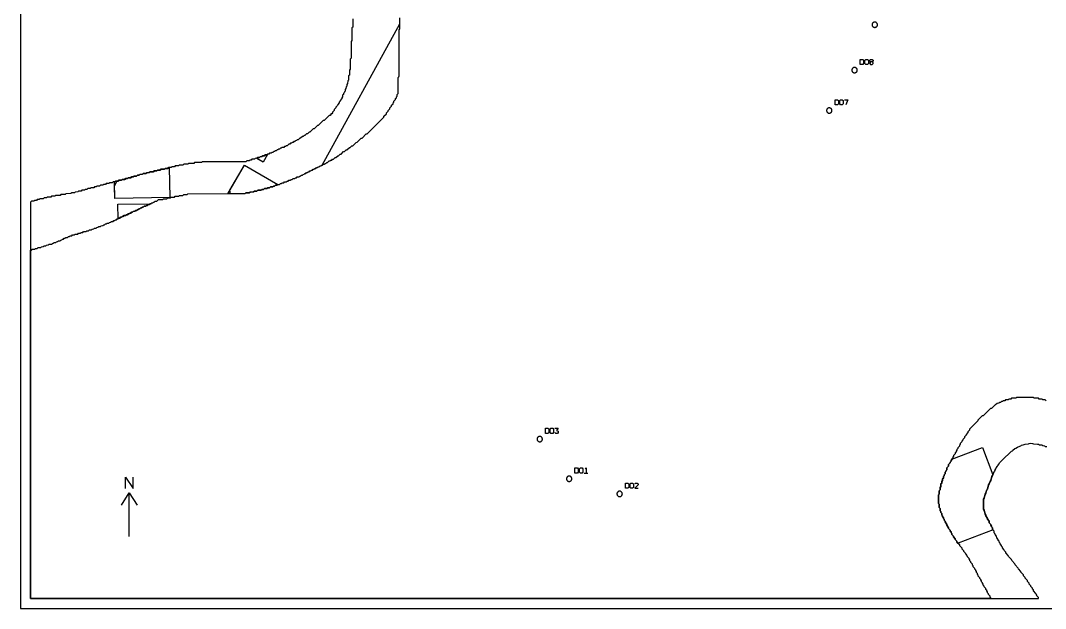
# Model space of a CAD drawing. Header units: millimetres. Extents: x 0 to 1219, y 0 to 1240.
# Drawn here: x 0 to 609, y 0 to 349 of the extents above; entities that cross this region are included whole.
import ezdxf

# ---------------------------------------------------------------- set-up
doc = ezdxf.new("R2010")
doc.units = ezdxf.units.MM
for name, color, linetype in [('CUT_DOWEL_3.2', 2, 'Continuous'), ('CUT_OUTER', 1, 'Continuous'), ('ENGRAVE_BLDG_BOX', 5, 'Continuous'), ('ENGRAVE_BLDG_FOOTPRINT', 8, 'Continuous'), ('ENGRAVE_NEXT', 3, 'Continuous'), ('ENGRAVE_NORTH', 2, 'Continuous'), ('ENGRAVE_SITE_BOUNDARY', 6, 'Continuous'), ('ENGRAVE_TEXT', 2, 'Continuous'), ('SHEET_EDGE', 7, 'Continuous')]:
    doc.layers.add(name, color=color, linetype=linetype)

msp = doc.modelspace()

# ---------------------------------------------------------------- linework, layer by layer
at = {"layer": 'CUT_DOWEL_3.2'}
for points in [[(509.29, 346.95), (509.28, 347.16), (509.24, 347.37), (509.17, 347.56), (509.08, 347.75), (508.96, 347.93), (508.82, 348.08), (508.66, 348.22), (508.49, 348.34), (508.3, 348.43), (508.1, 348.5), (507.9, 348.54), (507.69, 348.55), (507.48, 348.54), (507.28, 348.5), (507.08, 348.43), (506.89, 348.34), (506.72, 348.22), (506.56, 348.08), (506.42, 347.93), (506.3, 347.75), (506.21, 347.56), (506.15, 347.37), (506.1, 347.16), (506.09, 346.95), (506.1, 346.74), (506.15, 346.54), (506.21, 346.34), (506.3, 346.15), (506.42, 345.98), (506.56, 345.82), (506.72, 345.68), (506.89, 345.57), (507.08, 345.47), (507.28, 345.41), (507.48, 345.37), (507.69, 345.35), (507.9, 345.37), (508.1, 345.41), (508.3, 345.47), (508.49, 345.57), (508.66, 345.68), (508.82, 345.82), (508.96, 345.98), (509.08, 346.15), (509.17, 346.34), (509.24, 346.54), (509.28, 346.74), (509.29, 346.95)], [(497.29, 319.95), (497.28, 320.16), (497.24, 320.37), (497.17, 320.56), (497.08, 320.75), (496.96, 320.93), (496.82, 321.08), (496.66, 321.22), (496.49, 321.34), (496.3, 321.43), (496.1, 321.5), (495.9, 321.54), (495.69, 321.55), (495.48, 321.54), (495.28, 321.5), (495.08, 321.43), (494.89, 321.34), (494.72, 321.22), (494.56, 321.08), (494.42, 320.93), (494.3, 320.75), (494.21, 320.56), (494.15, 320.37), (494.1, 320.16), (494.09, 319.95), (494.1, 319.74), (494.15, 319.54), (494.21, 319.34), (494.3, 319.15), (494.42, 318.98), (494.56, 318.82), (494.72, 318.68), (494.89, 318.57), (495.08, 318.47), (495.28, 318.41), (495.48, 318.37), (495.69, 318.35), (495.9, 318.37), (496.1, 318.41), (496.3, 318.47), (496.49, 318.57), (496.66, 318.68), (496.82, 318.82), (496.96, 318.98), (497.08, 319.15), (497.17, 319.34), (497.24, 319.54), (497.28, 319.74), (497.29, 319.95)], [(482.29, 295.95), (482.28, 296.16), (482.24, 296.37), (482.17, 296.56), (482.08, 296.75), (481.96, 296.93), (481.82, 297.08), (481.66, 297.22), (481.49, 297.34), (481.3, 297.43), (481.1, 297.5), (480.9, 297.54), (480.69, 297.55), (480.48, 297.54), (480.28, 297.5), (480.08, 297.43), (479.89, 297.34), (479.72, 297.22), (479.56, 297.08), (479.42, 296.93), (479.3, 296.75), (479.21, 296.56), (479.15, 296.37), (479.1, 296.16), (479.09, 295.95), (479.1, 295.74), (479.15, 295.54), (479.21, 295.34), (479.3, 295.15), (479.42, 294.98), (479.56, 294.82), (479.72, 294.68), (479.89, 294.57), (480.08, 294.47), (480.28, 294.41), (480.48, 294.37), (480.69, 294.35), (480.9, 294.37), (481.1, 294.41), (481.3, 294.47), (481.49, 294.57), (481.66, 294.68), (481.82, 294.82), (481.96, 294.98), (482.08, 295.15), (482.17, 295.34), (482.24, 295.54), (482.28, 295.74), (482.29, 295.95)], [(310.18, 100.7), (310.16, 100.9), (310.12, 101.11), (310.06, 101.31), (309.96, 101.5), (309.85, 101.67), (309.71, 101.83), (309.55, 101.96), (309.38, 102.08), (309.19, 102.17), (308.99, 102.24), (308.79, 102.28), (308.58, 102.3), (308.37, 102.28), (308.16, 102.24), (307.97, 102.17), (307.78, 102.08), (307.6, 101.96), (307.45, 101.83), (307.31, 101.67), (307.19, 101.5), (307.1, 101.31), (307.03, 101.11), (306.99, 100.9), (306.98, 100.7), (306.99, 100.49), (307.03, 100.28), (307.1, 100.08), (307.19, 99.9), (307.31, 99.72), (307.45, 99.56), (307.6, 99.43), (307.78, 99.31), (307.97, 99.22), (308.16, 99.15), (308.37, 99.11), (308.58, 99.1), (308.79, 99.11), (308.99, 99.15), (309.19, 99.22), (309.38, 99.31), (309.55, 99.43), (309.71, 99.56), (309.85, 99.72), (309.96, 99.9), (310.06, 100.08), (310.12, 100.28), (310.16, 100.49), (310.18, 100.7)], [(327.69, 77.1), (327.68, 77.31), (327.64, 77.51), (327.57, 77.71), (327.48, 77.9), (327.36, 78.07), (327.22, 78.23), (327.07, 78.37), (326.89, 78.48), (326.7, 78.58), (326.51, 78.64), (326.3, 78.69), (326.09, 78.7), (325.88, 78.69), (325.68, 78.64), (325.48, 78.58), (325.29, 78.48), (325.12, 78.37), (324.96, 78.23), (324.82, 78.07), (324.71, 77.9), (324.61, 77.71), (324.55, 77.51), (324.5, 77.31), (324.49, 77.1), (324.5, 76.89), (324.55, 76.69), (324.61, 76.49), (324.71, 76.3), (324.82, 76.13), (324.96, 75.97), (325.12, 75.83), (325.29, 75.71), (325.48, 75.62), (325.68, 75.55), (325.88, 75.51), (326.09, 75.5), (326.3, 75.51), (326.51, 75.55), (326.7, 75.62), (326.89, 75.71), (327.07, 75.83), (327.22, 75.97), (327.36, 76.13), (327.48, 76.3), (327.57, 76.49), (327.64, 76.69), (327.68, 76.89), (327.69, 77.1)], [(357.69, 68.1), (357.68, 68.31), (357.64, 68.51), (357.57, 68.71), (357.48, 68.9), (357.36, 69.07), (357.22, 69.23), (357.07, 69.37), (356.89, 69.48), (356.7, 69.58), (356.51, 69.64), (356.3, 69.69), (356.09, 69.7), (355.88, 69.69), (355.68, 69.64), (355.48, 69.58), (355.29, 69.48), (355.12, 69.37), (354.96, 69.23), (354.82, 69.07), (354.71, 68.9), (354.61, 68.71), (354.55, 68.51), (354.5, 68.31), (354.49, 68.1), (354.5, 67.89), (354.55, 67.69), (354.61, 67.49), (354.71, 67.3), (354.82, 67.13), (354.96, 66.97), (355.12, 66.83), (355.29, 66.71), (355.48, 66.62), (355.68, 66.55), (355.88, 66.51), (356.09, 66.5), (356.3, 66.51), (356.51, 66.55), (356.7, 66.62), (356.89, 66.71), (357.07, 66.83), (357.22, 66.97), (357.36, 67.13), (357.48, 67.3), (357.57, 67.49), (357.64, 67.69), (357.68, 67.89), (357.69, 68.1)]]:
    msp.add_lwpolyline(points, close=True, dxfattribs=at)
at = {"layer": 'CUT_OUTER'}
msp.add_lwpolyline([(197.48, 350.5), (197.45, 345.5), (196.98, 345), (196.95, 337.5), (196.48, 337), (196.44, 327), (195.97, 326.5), (195.94, 320.5), (195.47, 320), (195.44, 317), (194.97, 316.5), (194.94, 314), (194.47, 313.5), (194.44, 312), (193.97, 311.5), (193.94, 310.5), (193.47, 310), (193.44, 309), (192.97, 308.5), (192.94, 307.5), (192.5, 307.07), (192.44, 306.5), (191.97, 306), (191.94, 305.5), (191.47, 305), (191.44, 304), (190.96, 303.5), (190.94, 303), (189.97, 302), (189.94, 301.5), (189.46, 301), (189.44, 300.5), (188.5, 299.55), (188.44, 299), (187.47, 298), (187.44, 297.5), (186.47, 296.5), (186.44, 296), (185.46, 295), (185.42, 294.5), (185, 294.08), (184.5, 294.04), (184.43, 293.5), (184, 293.07), (183.5, 293.04), (180.5, 290.05), (179.97, 290), (177, 287.05), (176.5, 287.03), (174.5, 285.04), (173.97, 285), (172, 283.04), (171.5, 283.03), (170.5, 282.04), (170, 282.02), (169, 281.04), (168.5, 281.03), (168, 280.54), (167.5, 280.52), (166.5, 279.54), (165.97, 279.5), (165, 278.54), (164.5, 278.52), (164, 278.04), (163.5, 278.02), (163, 277.54), (162.5, 277.52), (162, 277.04), (161.5, 277.02), (161, 276.53), (160.5, 276.52), (160, 276.03), (159.5, 276.02), (158.5, 275.04), (158, 275.02), (157.5, 274.54), (157, 274.52), (156.5, 274.04), (155.5, 274.02), (155, 273.53), (154.5, 273.52), (154, 273.03), (153.5, 273.02), (153, 272.53), (152.5, 272.52), (152, 272.03), (151.5, 272.02), (151, 271.53), (150.5, 271.52), (150, 271.04), (149.46, 271), (149, 270.54), (148, 270.52), (147.5, 270.03), (146.96, 270), (146.5, 269.54), (145.5, 269.52), (145, 269.04), (144, 269.02), (143.5, 268.54), (142.5, 268.52), (142, 268.04), (141, 268.02), (140.5, 267.54), (139.5, 267.52), (139, 267.04), (137.5, 267.02), (137, 266.53), (136.46, 266.5), (136, 266.04), (134.5, 266.02), (134, 265.54), (133.5, 265.53), (108, 265.51), (107.5, 265.03), (103.5, 265.01), (103, 264.53), (100, 264.51), (99.5, 264.03), (97, 264.01), (96.5, 263.53), (94.5, 263.51), (94, 263.03), (92, 263.01), (91.5, 262.53), (90, 262.51), (89.5, 262.03), (88, 262.01), (87.5, 261.53), (86, 261.51), (85.5, 261.03), (83.5, 261.01), (83, 260.53), (81.5, 260.51), (81, 260.03), (79.5, 260.01), (79, 259.53), (77, 259.51), (76.5, 259.03), (75, 259.01), (74.5, 258.53), (73, 258.51), (72.5, 258.03), (71, 258.01), (70.5, 257.53), (69.5, 257.51), (69, 257.03), (67.5, 257.01), (67, 256.53), (66, 256.52), (65.5, 256.03), (64, 256.01), (63.5, 255.53), (62.5, 255.52), (62, 255.03), (60.5, 255.02), (60, 254.53), (58.5, 254.52), (58, 254.03), (56.5, 254.02), (56, 253.53), (55, 253.52), (54.5, 253.03), (53, 253.02), (52.5, 252.53), (51, 252.52), (50.5, 252.03), (49.5, 252.02), (49, 251.53), (47.5, 251.52), (47, 251.03), (45.5, 251.02), (45, 250.53), (44, 250.52), (43.5, 250.04), (42, 250.02), (41.5, 249.54), (40, 249.52), (39.5, 249.04), (38.5, 249.02), (38, 248.54), (36.5, 248.52), (36, 248.04), (34.5, 248.02), (34, 247.54), (32.5, 247.52), (32, 247.04), (30.5, 247.02), (30, 246.54), (27, 246.52), (26.5, 246.04), (24, 246.02), (23.5, 245.54), (21, 245.52), (20.5, 245.04), (18.5, 245.02), (18, 244.54), (16, 244.52), (15.5, 244.04), (14, 244.02), (13.5, 243.54), (11.5, 243.52), (11, 243.04), (10, 243.02), (9.5, 242.54), (8.5, 242.52), (8, 242.04), (6.5, 242.02), (6, 241.54), (6, 6), (6, 6), (605.04, 6), (605.02, 6.5), (604.04, 7.5), (604.03, 8), (603.54, 8.5), (603.52, 9), (602.05, 10.5), (602.03, 11), (601.55, 11.5), (601.53, 12), (600.55, 13), (600.53, 13.5), (599.55, 14.5), (599.53, 15), (598.56, 16), (598.5, 16.55), (597.06, 18), (597.04, 18.5), (596.06, 19.5), (596.04, 20), (594.57, 21.5), (594.54, 22), (593.07, 23.5), (593, 24.06), (591.08, 26), (591, 26.57), (589.09, 28.5), (589, 29.07), (587.11, 31), (587.06, 31.5), (585.62, 33), (585.57, 33.5), (584.62, 34.5), (584.5, 35.1), (583.63, 36), (583.58, 36.5), (583.12, 37), (583.07, 37.5), (582.14, 38.5), (582.09, 39), (581.64, 39.5), (581.58, 40), (581.14, 40.5), (581.08, 41), (580.17, 42), (580.08, 43), (579.17, 44), (579.11, 44.5), (578.68, 45), (578.59, 46), (577.7, 47), (577.6, 48), (577.17, 48.5), (577.11, 49), (576.68, 49.5), (576.61, 50), (576.5, 50.18), (575.75, 51), (575.62, 52), (574.76, 53), (574.66, 53.5), (574.26, 54), (574.17, 54.5), (573.78, 55), (573.68, 55.5), (573.32, 56), (573.17, 57), (572.84, 57.5), (572.69, 58.5), (572.39, 59), (572.25, 60), (572.29, 64.5), (572.41, 65), (572.7, 65.5), (572.86, 66.5), (573.18, 67), (573.34, 68), (573.68, 68.5), (573.84, 69.5), (574.19, 70), (574.29, 70.5), (574.66, 71), (574.81, 72), (575.17, 72.5), (575.33, 73.5), (575.69, 74), (575.8, 74.5), (576.18, 75), (576.28, 75.5), (576.66, 76), (576.82, 77), (577.17, 77.5), (577.35, 78.5), (577.71, 79), (577.83, 79.5), (578.2, 80), (578.33, 80.5), (578.71, 81), (578.84, 81.5), (579.21, 82), (579.35, 82.5), (579.73, 83), (579.88, 83.5), (580.72, 84.5), (580.88, 85), (581.73, 86), (581.91, 86.5), (583.82, 88.5), (588.5, 93.12), (589, 93.56), (589.5, 93.75), (589.84, 94), (591, 95.03), (591.5, 95.23), (592.5, 95.98), (593, 96.17), (593.5, 96.25), (594, 96.57), (594.5, 96.73), (595, 97.02), (596, 97.25), (597, 97.65), (599, 97.78), (599.5, 98.02), (600.5, 98.17), (601.5, 98.04), (602, 97.8), (604.5, 97.73), (605, 97.63), (605.5, 97.33), (607, 97.17), (607.5, 96.84), (608.5, 96.71), (609, 96.35), (610, 96.24)], dxfattribs=at)
at = {"layer": 'ENGRAVE_BLDG_BOX'}
for points in [[(144.15, 265.33), (140.38, 267.53), (140.5, 267.54), (141, 268.02), (142, 268.04), (142.5, 268.52), (143.5, 268.54), (144, 269.02), (145, 269.04), (145.5, 269.52), (146.5, 269.54), (146.77, 269.81), (144.15, 265.33)], [(88.7, 244.32), (56.07, 243.71), (55.89, 253.53), (56, 253.53), (56.5, 254.02), (58, 254.03), (58.5, 254.52), (60, 254.53), (60.5, 255.02), (62, 255.03), (62.5, 255.52), (63.5, 255.53), (64, 256.01), (65.5, 256.03), (66, 256.52), (67, 256.53), (67.5, 257.01), (69, 257.03), (69.5, 257.51), (70.5, 257.53), (71, 258.01), (72.5, 258.03), (73, 258.51), (74.5, 258.53), (75, 259.01), (76.5, 259.03), (77, 259.51), (79, 259.53), (79.5, 260.01), (81, 260.03), (81.5, 260.51), (83, 260.53), (83.5, 261.01), (85.5, 261.03), (86, 261.51), (87.5, 261.53), (88, 262.01), (88.37, 262.02), (88.7, 244.32)], [(133.2, 263.49), (152.92, 251.94), (152.5, 251.54), (151.5, 251.52), (151, 251.03), (150.46, 251), (150, 250.54), (148.5, 250.52), (148, 250.04), (147, 250.02), (146.5, 249.54), (145, 249.52), (144.5, 249.04), (143.5, 249.02), (143, 248.54), (141, 248.52), (140.5, 248.04), (139, 248.02), (138.5, 247.54), (136.5, 247.52), (136, 247.04), (134, 247.02), (133.5, 246.54), (123.26, 246.53), (133.2, 263.49)], [(57.93, 240.22), (77.56, 240.59), (77.5, 240.53), (77, 240.52), (76.5, 240.03), (76, 240.02), (75.5, 239.53), (74.97, 239.5), (74.5, 239.03), (73.5, 239.02), (73, 238.53), (72.5, 238.52), (72, 238.03), (71.5, 238.02), (71, 237.53), (70.5, 237.52), (70, 237.03), (69.5, 237.02), (69, 236.53), (68.46, 236.5), (68, 236.04), (67, 236.02), (66.5, 235.53), (66, 235.52), (65.5, 235.03), (65, 235.02), (64.5, 234.53), (64, 234.52), (63.5, 234.04), (62.96, 234), (62.5, 233.54), (61.5, 233.52), (61, 233.03), (60.5, 233.02), (60, 232.53), (59.5, 232.52), (59, 232.04), (58.5, 232.02), (58.09, 231.62), (57.93, 240.22)], [(557.22, 38.82), (556.54, 39.5), (556.52, 40), (555.54, 41), (555.53, 41.5), (554.54, 42.5), (554.5, 43.04), (553.55, 44), (553.53, 44.5), (553.04, 45), (553.03, 45.5), (552.54, 46), (552.53, 46.5), (551.55, 47.5), (551.53, 48), (551.05, 48.5), (551.03, 49), (550.55, 49.5), (550.53, 50), (550.05, 50.5), (550.03, 51), (549.55, 51.5), (549.53, 52), (549.05, 52.5), (549.03, 53), (548.55, 53.5), (548.53, 54), (548.06, 54.5), (548, 55.06), (547.56, 55.5), (547.53, 56.5), (547.06, 57), (547, 57.57), (546.57, 58), (546.53, 59.5), (546.07, 60), (546.03, 62), (545.57, 62.5), (545.57, 67.5), (546.03, 68), (546.07, 70), (546.53, 70.5), (546.56, 72), (547.03, 72.5), (547.06, 74), (547.53, 74.5), (547.56, 75.5), (548.03, 76), (548.06, 77), (548.53, 77.5), (548.56, 78.5), (549, 78.94), (549.05, 79.5), (549.53, 80), (549.56, 81), (550, 81.44), (550.05, 82), (550.53, 82.5), (550.56, 83.5), (551.53, 84.5), (551.56, 85.5), (552.53, 86.5), (552.55, 87), (553.03, 87.5), (553.05, 88), (553.53, 88.5), (553.54, 88.77), (571.64, 95.62), (577.8, 79.36), (577.71, 79), (577.35, 78.5), (577.17, 77.5), (576.82, 77), (576.66, 76), (576.28, 75.5), (576.18, 75), (575.8, 74.5), (575.69, 74), (575.33, 73.5), (575.17, 72.5), (574.81, 72), (574.66, 71), (574.29, 70.5), (574.19, 70), (573.84, 69.5), (573.68, 68.5), (573.34, 68), (573.18, 67), (572.86, 66.5), (572.7, 65.5), (572.41, 65), (572.29, 64.5), (572.25, 60), (572.39, 59), (572.69, 58.5), (572.84, 57.5), (573.17, 57), (573.32, 56), (573.68, 55.5), (573.78, 55), (574.17, 54.5), (574.26, 54), (574.66, 53.5), (574.76, 53), (575.62, 52), (575.75, 51), (576.5, 50.18), (576.61, 50), (576.68, 49.5), (577.11, 49), (577.17, 48.5), (577.6, 48), (577.7, 47), (577.98, 46.68), (557.22, 38.82)], [(34.92, 6), (61.05, 6), (61.05, 6), (34.92, 6), (34.92, 6)], [(66.32, 6), (91.54, 6), (91.54, 6), (66.32, 6), (66.32, 6)], [(148.05, 6), (200.78, 6), (200.78, 6), (148.05, 6), (148.05, 6)], [(401.26, 6), (380.12, 6), (380.12, 6), (401.26, 6), (401.26, 6)], [(474.5, 6), (442.27, 6), (442.27, 6), (474.5, 6), (474.5, 6)], [(484.93, 6), (511.72, 6), (511.72, 6), (484.93, 6), (484.93, 6)], [(518.79, 6), (527.36, 6), (527.36, 6), (518.79, 6), (518.79, 6)]]:
    msp.add_lwpolyline(points, close=True, dxfattribs=at)
at = {"layer": 'ENGRAVE_BLDG_FOOTPRINT'}
for points in [[(144.15, 265.33), (140.38, 267.53), (140.5, 267.54), (141, 268.02), (142, 268.04), (142.5, 268.52), (143.5, 268.54), (144, 269.02), (145, 269.04), (145.5, 269.52), (146.5, 269.54), (146.77, 269.81), (144.15, 265.33)], [(88.7, 244.32), (56.07, 243.71), (55.93, 251.07), (57.21, 254.02), (58, 254.03), (58.5, 254.52), (60, 254.53), (60.5, 255.02), (62, 255.03), (62.5, 255.52), (63.5, 255.53), (64, 256.01), (65.5, 256.03), (66, 256.52), (67, 256.53), (67.5, 257.01), (69, 257.03), (69.5, 257.51), (70.5, 257.53), (71, 258.01), (72.5, 258.03), (73, 258.51), (74.5, 258.53), (75, 259.01), (76.5, 259.03), (77, 259.51), (79, 259.53), (79.5, 260.01), (81, 260.03), (81.5, 260.51), (83, 260.53), (83.5, 261.01), (85.5, 261.03), (86, 261.51), (87.5, 261.53), (88, 262.01), (88.37, 262.02), (88.7, 244.32)], [(133.2, 263.49), (152.92, 251.94), (152.5, 251.54), (151.5, 251.52), (151, 251.03), (150.46, 251), (150, 250.54), (148.5, 250.52), (148, 250.04), (147, 250.02), (146.5, 249.54), (145, 249.52), (144.5, 249.04), (143.5, 249.02), (143, 248.54), (141, 248.52), (140.5, 248.04), (139, 248.02), (138.5, 247.54), (136.5, 247.52), (136, 247.04), (134, 247.02), (133.5, 246.54), (124.88, 246.53), (124.45, 248.57), (133.2, 263.49)], [(57.93, 240.22), (77.56, 240.59), (77.5, 240.53), (77, 240.52), (76.5, 240.03), (76, 240.02), (75.5, 239.53), (74.97, 239.5), (74.5, 239.03), (73.5, 239.02), (73, 238.53), (72.5, 238.52), (72, 238.03), (71.5, 238.02), (71, 237.53), (70.5, 237.52), (70, 237.03), (69.5, 237.02), (69, 236.53), (68.46, 236.5), (68, 236.04), (67, 236.02), (66.5, 235.53), (66, 235.52), (65.5, 235.03), (65, 235.02), (64.5, 234.53), (64, 234.52), (63.5, 234.04), (62.96, 234), (62.5, 233.54), (61.5, 233.52), (61, 233.03), (60.5, 233.02), (60, 232.53), (59.5, 232.52), (59, 232.04), (58.5, 232.02), (58.09, 231.62), (57.93, 240.22)], [(571.64, 95.62), (577.8, 79.36), (577.71, 79), (577.35, 78.5), (577.17, 77.5), (576.82, 77), (576.66, 76), (576.28, 75.5), (576.18, 75), (575.8, 74.5), (575.69, 74), (575.33, 73.5), (575.17, 72.5), (574.81, 72), (574.66, 71), (574.29, 70.5), (574.19, 70), (573.84, 69.5), (573.68, 68.5), (573.34, 68), (573.18, 67), (572.86, 66.5), (572.7, 65.5), (572.41, 65), (572.29, 64.5), (572.25, 60), (572.39, 59), (572.69, 58.5), (572.84, 57.5), (573.17, 57), (573.32, 56), (573.68, 55.5), (573.78, 55), (574.17, 54.5), (574.26, 54), (574.66, 53.5), (574.76, 53), (575.62, 52), (575.75, 51), (576.5, 50.18), (576.61, 50), (576.68, 49.5), (577.11, 49), (577.17, 48.5), (577.6, 48), (577.7, 47), (577.98, 46.68), (557.22, 38.82), (556.54, 39.5), (556.52, 40), (555.54, 41), (555.53, 41.5), (554.54, 42.5), (554.5, 43.04), (553.55, 44), (553.53, 44.5), (553.04, 45), (553.03, 45.5), (552.54, 46), (552.53, 46.5), (551.55, 47.5), (551.53, 48), (551.05, 48.5), (551.03, 49), (550.55, 49.5), (550.53, 50), (550.05, 50.5), (550.03, 51), (549.55, 51.5), (549.53, 52), (549.05, 52.5), (549.03, 53), (548.55, 53.5), (548.53, 54), (548.06, 54.5), (548, 55.06), (547.56, 55.5), (547.53, 56.5), (547.06, 57), (547, 57.57), (546.57, 58), (546.53, 59.5), (546.07, 60), (546.03, 62), (545.57, 62.5), (545.57, 67.5), (546.03, 68), (546.07, 70), (546.53, 70.5), (546.56, 72), (547.03, 72.5), (547.06, 74), (547.53, 74.5), (547.56, 75.5), (548.03, 76), (548.06, 77), (548.53, 77.5), (548.56, 78.5), (549, 78.94), (549.05, 79.5), (549.53, 80), (549.56, 81), (550, 81.44), (550.05, 82), (550.53, 82.5), (550.56, 83.5), (551.53, 84.5), (551.56, 85.5), (552.53, 86.5), (552.55, 87), (553.03, 87.5), (553.05, 88), (553.53, 88.5), (553.54, 88.77), (571.64, 95.62)], [(61.05, 6), (34.92, 6), (34.92, 6), (61.05, 6), (61.05, 6)], [(91.54, 6), (66.32, 6), (66.32, 6), (91.54, 6), (91.54, 6)], [(200.78, 6), (148.05, 6), (148.05, 6), (200.78, 6), (200.78, 6)], [(380.12, 6), (401.26, 6), (401.26, 6), (380.12, 6), (380.12, 6)], [(442.27, 6), (474.5, 6), (474.5, 6), (442.27, 6), (442.27, 6)], [(511.72, 6), (484.93, 6), (484.93, 6), (511.72, 6), (511.72, 6)], [(527.36, 6), (518.79, 6), (518.79, 6), (527.36, 6), (527.36, 6)]]:
    msp.add_lwpolyline(points, close=True, dxfattribs=at)
at = {"layer": 'ENGRAVE_NEXT'}
msp.add_lwpolyline([(609.5, 123.47), (609, 123.94), (607.5, 123.97), (607, 124.44), (605.5, 124.47), (605, 124.93), (602.5, 124.97), (602, 125.43), (598, 125.46), (592, 125.43), (591.5, 124.97), (589, 124.92), (588.5, 124.46), (587.5, 124.43), (587, 123.96), (585.5, 123.92), (585, 123.46), (584, 123.42), (583.58, 123), (583, 122.93), (582.5, 122.46), (582, 122.43), (581.5, 121.96), (580.5, 121.91), (579.5, 120.96), (579, 120.92), (577, 118.96), (576.5, 118.93), (572.04, 114.5), (571.5, 114.44), (569.06, 112), (569, 111.46), (564.06, 106.5), (564.03, 106), (563.06, 105), (563.03, 104.5), (562.05, 103.5), (562.03, 103), (561.05, 102), (561.03, 101.5), (560.05, 100.5), (560.03, 100), (559.55, 99.5), (559.53, 99), (558.55, 98), (558.53, 97.5), (558.05, 97), (558.03, 96.5), (557.05, 95.5), (557.03, 95), (556.55, 94.5), (556.53, 94), (556.05, 93.5), (556.03, 93), (555.55, 92.5), (555.53, 92), (554.55, 91), (554.53, 90.5), (554.05, 90), (554.03, 89.5), (553.55, 89), (553.53, 88.5), (553.05, 88), (553.03, 87.5), (552.55, 87), (552.53, 86.5), (551.56, 85.5), (551.53, 84.5), (550.56, 83.5), (550.53, 82.5), (550.05, 82), (550, 81.44), (549.56, 81), (549.53, 80), (549.05, 79.5), (549, 78.94), (548.56, 78.5), (548.53, 77.5), (548.06, 77), (548.03, 76), (547.56, 75.5), (547.53, 74.5), (547.06, 74), (547.03, 72.5), (546.56, 72), (546.53, 70.5), (546.07, 70), (546.03, 68), (545.57, 67.5), (545.57, 62.5), (546.03, 62), (546.07, 60), (546.53, 59.5), (546.57, 58), (547, 57.57), (547.06, 57), (547.53, 56.5), (547.56, 55.5), (548, 55.06), (548.06, 54.5), (548.53, 54), (548.55, 53.5), (549.03, 53), (549.05, 52.5), (549.53, 52), (549.55, 51.5), (550.03, 51), (550.05, 50.5), (550.53, 50), (550.55, 49.5), (551.03, 49), (551.05, 48.5), (551.53, 48), (551.55, 47.5), (552.53, 46.5), (552.54, 46), (553.03, 45.5), (553.04, 45), (553.53, 44.5), (553.55, 44), (554.5, 43.04), (554.54, 42.5), (555.53, 41.5), (555.54, 41), (556.52, 40), (556.54, 39.5), (558, 38.03), (558.04, 37.5), (559.52, 36), (559.54, 35.5), (560.52, 34.5), (560.54, 34), (561.52, 33), (561.54, 32.5), (562.52, 31.5), (562.53, 31), (563.52, 30), (563.53, 29.5), (564.02, 29), (564.03, 28.5), (564.52, 28), (564.54, 27.5), (565.5, 26.53), (565.53, 26), (566.02, 25.5), (566.04, 25), (567.02, 24), (567.03, 23.5), (567.52, 23), (567.53, 22.5), (568.02, 22), (568.03, 21.5), (568.52, 21), (568.53, 20.5), (569.02, 20), (569.04, 19.5), (570.02, 18.5), (570.03, 18), (570.52, 17.5), (570.53, 17), (571.02, 16.5), (571.03, 16), (571.52, 15.5), (571.53, 15), (572.02, 14.5), (572.03, 14), (572.52, 13.5), (572.54, 13), (573.52, 12), (573.53, 11.5), (574.02, 11), (574.03, 10.5), (574.52, 10), (574.53, 9.5), (575.02, 9), (575.03, 8.5), (576.02, 7.5), (576.03, 7), (576.52, 6.5), (576.52, 6), (576.11, 6), (576, 6.11), (575.81, 6), (6, 6), (6, 213.03), (6.5, 213.04), (7, 213.52), (8.5, 213.54), (9, 214.02), (10, 214.04), (10.5, 214.52), (12, 214.55), (12.5, 215.03), (13.5, 215.05), (14, 215.52), (15, 215.55), (15.5, 216.02), (16.5, 216.05), (17, 216.52), (18.5, 216.55), (18.95, 217), (19.5, 217.04), (20, 217.53), (21, 217.55), (21.45, 218), (22, 218.04), (22.5, 218.52), (23.5, 218.55), (23.95, 219), (24.5, 219.04), (25, 219.53), (25.5, 219.54), (26, 220.03), (26.5, 220.04), (27, 220.52), (28, 220.54), (28.46, 221), (29, 221.04), (29.5, 221.52), (30.5, 221.54), (31, 222.02), (32, 222.04), (32.5, 222.52), (34, 222.54), (34.5, 223.02), (35.5, 223.04), (36, 223.52), (37, 223.54), (37.5, 224.02), (39, 224.04), (39.5, 224.52), (40.5, 224.54), (41, 225.02), (42, 225.04), (42.5, 225.52), (43.5, 225.54), (44, 226.02), (45, 226.04), (45.46, 226.5), (46, 226.54), (46.5, 227.02), (47.5, 227.04), (48, 227.52), (49, 227.54), (49.46, 228), (50, 228.04), (50.5, 228.52), (51, 228.54), (51.5, 229.02), (52.5, 229.04), (52.96, 229.5), (53.5, 229.54), (54, 230.02), (55, 230.04), (55.46, 230.5), (56, 230.54), (56.5, 231.02), (57, 231.04), (57.5, 231.52), (58, 231.54), (58.5, 232.02), (59, 232.04), (59.5, 232.52), (60, 232.53), (60.5, 233.02), (61, 233.03), (61.5, 233.52), (62.5, 233.54), (62.96, 234), (63.5, 234.04), (64, 234.52), (64.5, 234.53), (65, 235.02), (65.5, 235.03), (66, 235.52), (66.5, 235.53), (67, 236.02), (68, 236.04), (68.46, 236.5), (69, 236.53), (69.5, 237.02), (70, 237.03), (70.5, 237.52), (71, 237.53), (71.5, 238.02), (72, 238.03), (72.5, 238.52), (73, 238.53), (73.5, 239.02), (74.5, 239.03), (74.97, 239.5), (75.5, 239.53), (76, 240.02), (76.5, 240.03), (77, 240.52), (77.5, 240.53), (78, 241.02), (78.5, 241.03), (79, 241.52), (79.5, 241.53), (80, 242.02), (81, 242.03), (82, 243.01), (84.5, 243.03), (85, 243.51), (87, 243.53), (87.5, 244.02), (89, 244.03), (89.5, 244.51), (91.5, 244.53), (92, 245.02), (94, 245.03), (94.5, 245.51), (96.5, 245.53), (97, 246.01), (99, 246.03), (99.5, 246.51), (133.5, 246.54), (134, 247.02), (136, 247.04), (136.5, 247.52), (138.5, 247.54), (139, 248.02), (140.5, 248.04), (141, 248.52), (143, 248.54), (143.5, 249.02), (144.5, 249.04), (145, 249.52), (146.5, 249.54), (147, 250.02), (148, 250.04), (148.5, 250.52), (150, 250.54), (150.46, 251), (151, 251.03), (151.5, 251.52), (152.5, 251.54), (153, 252.02), (154, 252.04), (154.46, 252.5), (155, 252.53), (155.5, 253.02), (156.5, 253.03), (157, 253.52), (158, 253.54), (158.46, 254), (159, 254.03), (159.5, 254.52), (160.5, 254.54), (160.96, 255), (161.5, 255.03), (162, 255.52), (163, 255.54), (163.46, 256), (164, 256.03), (164.5, 256.52), (165.5, 256.54), (166, 257.02), (166.5, 257.04), (167, 257.52), (167.5, 257.53), (168, 258.02), (168.5, 258.03), (169, 258.52), (169.5, 258.53), (170, 259.02), (170.5, 259.03), (171, 259.52), (171.5, 259.53), (172, 260.02), (172.5, 260.03), (173, 260.52), (173.5, 260.53), (174, 261.02), (174.5, 261.03), (175, 261.52), (175.5, 261.53), (176, 262.02), (176.5, 262.03), (177, 262.52), (177.5, 262.54), (178, 263.02), (178.5, 263.04), (179, 263.52), (179.5, 263.54), (180, 264.02), (180.5, 264.04), (181, 264.52), (181.5, 264.54), (182, 265.02), (182.5, 265.04), (183.5, 266.02), (184, 266.04), (184.5, 266.52), (185, 266.54), (185.5, 267.03), (186, 267.04), (186.97, 268), (187.5, 268.04), (188.5, 269.02), (189, 269.04), (190, 270.02), (190.5, 270.04), (192, 271.52), (192.5, 271.54), (193.5, 272.53), (194, 272.54), (195.5, 274.02), (196, 274.04), (197, 275.03), (197.5, 275.05), (199.47, 277), (200, 277.05), (202.47, 279.5), (203, 279.55), (205.46, 282), (206, 282.05), (215.94, 292), (215.96, 292.5), (217.44, 294), (217.46, 294.5), (218.44, 295.5), (218.46, 296), (219.44, 297), (219.46, 297.5), (220.43, 298.5), (220.5, 299.06), (221.43, 300), (221.46, 300.5), (221.93, 301), (221.96, 301.5), (222.92, 302.5), (222.95, 303), (223.42, 303.5), (223.45, 304), (223.91, 304.5), (223.96, 305.5), (224.41, 306), (224.44, 306.5), (224.47, 315.5), (224.94, 316), (224.96, 316.5), (224.98, 344), (225.45, 344.5), (225.48, 351)], dxfattribs=at)
at = {"layer": 'ENGRAVE_NORTH'}
for points in [[(62.37, 71.31), (62.37, 78.07), (66.87, 71.31), (66.87, 78.07)], [(59.94, 61.43), (64.62, 68.71), (69.3, 61.43)], [(64.62, 42.71), (64.62, 68.71)]]:
    msp.add_lwpolyline(points, dxfattribs=at)
at = {"layer": 'ENGRAVE_SITE_BOUNDARY'}
msp.add_lwpolyline([(179.23, 263.53), (225.47, 347.4)], dxfattribs=at)
at = {"layer": 'ENGRAVE_TEXT'}
for points in [[(499.09, 323.35), (499.09, 326.35), (500.59, 326.35), (501.09, 325.85), (501.09, 323.85), (500.59, 323.35), (499.09, 323.35)], [(501.89, 323.85), (501.89, 325.85), (502.39, 326.35), (503.39, 326.35), (503.89, 325.85), (503.89, 323.85), (503.39, 323.35), (502.39, 323.35), (501.89, 323.85)], [(505.19, 324.85), (504.69, 325.35), (504.69, 325.85), (505.19, 326.35), (506.19, 326.35), (506.69, 325.85), (506.69, 325.35), (506.19, 324.85), (505.19, 324.85), (504.69, 324.35), (504.69, 323.85), (505.19, 323.35), (506.19, 323.35), (506.69, 323.85), (506.69, 324.35), (506.19, 324.85)], [(484.09, 299.35), (484.09, 302.35), (485.59, 302.35), (486.09, 301.85), (486.09, 299.85), (485.59, 299.35), (484.09, 299.35)], [(486.89, 299.85), (486.89, 301.85), (487.39, 302.35), (488.39, 302.35), (488.89, 301.85), (488.89, 299.85), (488.39, 299.35), (487.39, 299.35), (486.89, 299.85)], [(489.69, 302.35), (491.69, 302.35), (490.44, 299.35)], [(311.98, 104.1), (311.98, 107.1), (313.48, 107.1), (313.98, 106.6), (313.98, 104.6), (313.48, 104.1), (311.98, 104.1)], [(314.78, 104.6), (314.78, 106.6), (315.28, 107.1), (316.28, 107.1), (316.78, 106.6), (316.78, 104.6), (316.28, 104.1), (315.28, 104.1), (314.78, 104.6)], [(317.58, 107.1), (319.58, 107.1), (318.58, 105.85), (319.58, 105.35), (319.58, 104.6), (319.08, 104.1), (318.08, 104.1), (317.58, 104.6)], [(329.49, 80.5), (329.49, 83.5), (330.99, 83.5), (331.49, 83), (331.49, 81), (330.99, 80.5), (329.49, 80.5)], [(332.29, 81), (332.29, 83), (332.79, 83.5), (333.79, 83.5), (334.29, 83), (334.29, 81), (333.79, 80.5), (332.79, 80.5), (332.29, 81)], [(335.09, 80.5), (337.09, 80.5)], [(335.59, 83), (336.09, 83.5), (336.09, 80.5)], [(359.49, 71.5), (359.49, 74.5), (360.99, 74.5), (361.49, 74), (361.49, 72), (360.99, 71.5), (359.49, 71.5)], [(362.29, 72), (362.29, 74), (362.79, 74.5), (363.79, 74.5), (364.29, 74), (364.29, 72), (363.79, 71.5), (362.79, 71.5), (362.29, 72)], [(365.09, 74), (365.59, 74.5), (366.59, 74.5), (367.09, 74), (367.09, 73.5), (365.09, 71.5), (367.09, 71.5)]]:
    msp.add_lwpolyline(points, dxfattribs=at)
at = {"layer": 'SHEET_EDGE'}
msp.add_lwpolyline([(0, 0), (1219.2, 0), (1219.2, 1219.2), (0, 1219.2)], close=True, dxfattribs=at)

doc.saveas('drawing.dxf')
